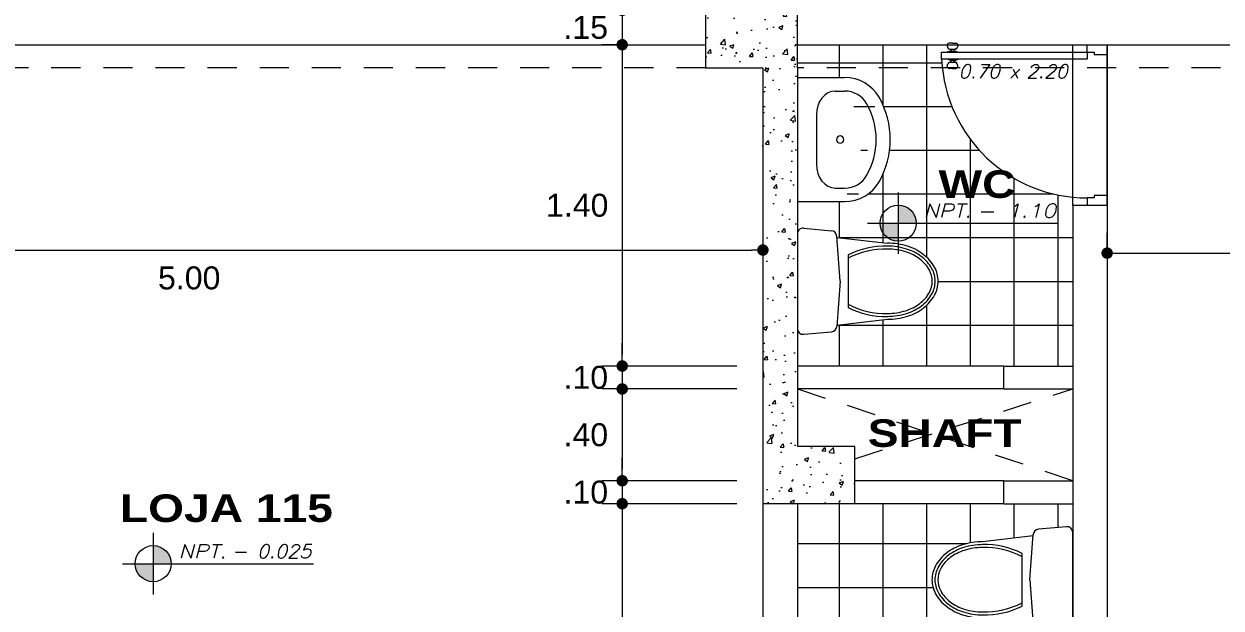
# Model space of a CAD drawing. Header units: millimetres. Extents: x 2178 to 2304, y 1220 to 1359.
# Drawn here: x 2195.31 to 2200.52, y 1341.37 to 1343.91 of the extents above; entities that cross this region are included whole.
import ezdxf
from ezdxf.enums import TextEntityAlignment as Align

# ---------------------------------------------------------------- set-up
doc = ezdxf.new("R2010")
doc.units = ezdxf.units.MM
doc.linetypes.add('HIDDEN', pattern=[9.524999999999999, 6.35, -3.175])
doc.layers.get('0').update_dxf_attribs({"lineweight": 0})
for name, color, linetype, lineweight in [('carpinteria', 12, 'Continuous', 5), ('COTAS', 40, 'Continuous', 20), ('Mobiliario', 52, 'Continuous', 5), ('PLUMA 1', 46, 'Continuous', 13), ('PLUMA 7', 10, 'Continuous', 0), ('PLUMA4', 160, 'Continuous', 40), ('PROY', 13, 'HIDDEN', 13), ('TEXTO', 5, 'Continuous', 18), ('TEXTOS', 42, 'Continuous', 13)]:
    doc.layers.add(name, color=color, linetype=linetype, lineweight=lineweight)
doc.layers.add('pisos....', color=7, linetype='Continuous', lineweight=5, true_color=0x7c7f7e)
doc.styles.add('ARIAL', font='arial.ttf')
doc.styles.add('ARIAL-N', font='arialbd.ttf')
doc.styles.add('SIMPLEX', font='simplex.shx', dxfattribs={"width": 1.2, "oblique": 15})
doc.dimstyles.new('RPM 50', dxfattribs={"dimtxt": 0.1, "dimasz": 0.05, "dimexe": 0.08849999999999973, "dimexo": 0.1535, "dimgap": 0.07099999999999997, "dimtad": 2, "dimtih": 1, "dimtoh": 1, "dimzin": 4, "dimdsep": 46, "dimtxsty": 'ARIAL', "dimblk": 'DOT', "dimcen": 0.4, "dimdle": 0.25, "dimclrd": 8, "dimclre": 8, "dimclrt": 9, "dimadec": 0, "dimazin": 0, "dimtfac": 1, "dimtix": 1, "dimtmove": 0, "dimatfit": 3, "dimldrblk": 'DOT', "dimfxl": 0.5, "dimfxlon": 1, "dimlwd": 0, "dimlwe": 0, "dimarcsym": 0})
pattern_1 = [(0, (1019.093095671087, -426.9564722311436), (0, 0.1905), []), (90, (1019.093095671087, -426.9564722311436), (-0.1905, 1.166437552015814e-17), [])]

# ---------------------------------------------------------------- blocks, each defined once
blk = doc.blocks.new('puerta de 0.80')
for p, q in [((0, 0.7578726278069325), (0, 0.8078726278070008)), ((0, 0.05787262780700075), (0, 0.8078726278070008)), ((0.1000000000000227, 0.770372627806978), (0.1000000000000227, 0.8078726278070008)), ((0, 0.7578726278069325), (0.06500000000005457, 0.7578726278069325)), ((0.06500000000005457, 0.7578726278069325), (0.06500000000005457, 0.770372627806978)), ((0.06500000000005457, 0.770372627806978), (0.1000000000000227, 0.770372627806978)), ((0.7699992280930701, 0.1257452267906274), (0.753031481821381, 0.1257452267906274)), ((0.7699992280930701, 0.1257452267906274), (0.7869669743646455, 0.1257452267906274)), ((0.1000000000000227, 0.08037262780703713), (0.8250000000000455, 0.08037262780703713)), ((0.1000000000000227, 0.04537262780695528), (0.1000000000000227, 0.08037262780703713)), ((0.743372223558481, 0.1131570363396577), (0.7462233707656196, 0.1025164101029077)), ((0.7820575276252839, 0.09510460055400927), (0.7558826290285197, 0.09510460055400927)), ((0.7558826290285197, 0.09510460055400927), (0.7579409285608563, 0.09510460055400927)), ((0.7820575276252839, 0.08545825626470105), (0.7558826290285197, 0.08545825626470105)), ((0.762940928560738, 0.09010460055401381), (0.762940928560738, 0.08545825626470105)), ((0.7770575276252885, 0.09010460055401381), (0.7770575276252885, 0.08545825626470105)), ((0.7841158271576205, 0.09510460055400927), (0.7820575276252839, 0.09510460055400927)), ((0.7966262326275455, 0.1131570363396577), (0.7937750854204069, 0.1025164101029077)), ((0.8250000000000455, 0.08037262780703713), (0.8250000000000455, 0.04537262780695528)), ((0, 0.007872627806932542), (0, 0.05787262780700075)), ((0, 0.05787262780700075), (0.06500000000005457, 0.05787262780700075)), ((0.06500000000005457, 0.04537262780695528), (0.06500000000005457, 0.05787262780700075)), ((0.1000000000000227, 0.04537262780695528), (0.06500000000005457, 0.04537262780695528)), ((0.8250000000000455, 0.04537262780695528), (0.1000000000000227, 0.04537262780695528)), ((0.1000000000000227, 0.04537262780695528), (0.1000000000000227, 0.007872627806932542)), ((0.743372223558481, 0.01258821927433473), (0.7462233707656196, 0.02322884551108473)), ((0.7699992280930701, 2.882325134123676e-08), (0.753031481821381, 2.882325134123676e-08)), ((0.7820575276252839, 0.04028699934929136), (0.7558826290285197, 0.04028699934929136)), ((0.7820575276252839, 0.03064065505998315), (0.7558826290285197, 0.03064065505998315)), ((0.7558826290285197, 0.03064065505998315), (0.7579409285608563, 0.03064065505998315)), ((0.762940928560738, 0.0356406550599786), (0.762940928560738, 0.04028699934929136)), ((0.7699992280930701, 2.882325134123676e-08), (0.7869669743646455, 2.882325134123676e-08)), ((0.8250000000000455, 0.04537262780695528), (0.7720000000000482, 0.04537262780695528)), ((0.7770575276252885, 0.0356406550599786), (0.7770575276252885, 0.04028699934929136)), ((0.7841158271576205, 0.03064065505998315), (0.7820575276252839, 0.03064065505998315)), ((0.7966262326275455, 0.01258821927433473), (0.7937750854204069, 0.02322884551108473))]:
    blk.add_line(p, q)
at = {"linetype": 'Continuous', "lineweight": 0}
for p, q in [((0.7558826290285197, 0.08545825626470105), (0.7419099796773025, 0.08037262780692345)), ((0.7820575276252839, 0.08545825626470105), (0.796030176976501, 0.08037262780692345)), ((0.7558826290285197, 0.04028699934929136), (0.7419099796773025, 0.04537262780695528)), ((0.7820575276252839, 0.04028699934929136), (0.796030176976501, 0.04537262780695528))]:
    blk.add_line(p, q, dxfattribs=at)
for centre, radius, start, end in [((0.1000000000000227, 0.04537262780695528), 0.725, 2.767078666097358, 90), ((0.753031481821381, 0.1157452267906365), 0.01, 90, 195.0000000000087), ((0.7869669743646455, 0.1157452267906365), 0.01, 344.9999999999912, 90), ((0.7558826290285197, 0.1051046005540002), 0.01, 195.0000000001698, 270), ((0.7579409285607426, 0.09010460055401381), 0.005, 0, 90), ((0.7820575276252839, 0.09010460055401381), 0.005, 90, 180), ((0.7841158271575068, 0.1051046005540002), 0.01, 270, 344.9999999998302), ((0.753031481821381, 0.01000002882324225), 0.01, 164.9999999999913, 270), ((0.7558826290285197, 0.02064065505999224), 0.01, 90, 164.9999999998302), ((0.7579409285607426, 0.0356406550599786), 0.005, 270, 0), ((0.7820575276252839, 0.0356406550599786), 0.005, 180, 270), ((0.7841158271575068, 0.02064065505999224), 0.01, 15.00000000016984, 90), ((0.7869669743646455, 0.01000002882324225), 0.01, 270, 15.00000000000872)]:
    blk.add_arc(centre, radius, start, end)
blk = doc.blocks.new('P')
at = {"style": 'SIMPLEX', "oblique": 15}
blk.add_text('x', height=0.06, dxfattribs=at).set_placement((-0.01697368369676155, 0.0255492955629677))
blk.add_attdef('L', text='', height=0.06, dxfattribs=at).set_placement((-0.057659880294743, 0.02554929556297481), align=Align.RIGHT)
blk.add_attdef('H', (0.05806964743619147, 0.02554929556297481), '', height=0.06, dxfattribs=at)
blk = doc.blocks.new('A$C17BD6781')
at = {"layer": 'Mobiliario', "linetype": 'Continuous'}
for p, q in [((0.0470258381902795, 0.2024778968581415), (0.07702583819028064, 0.4624778968581325)), ((0.4970258381902681, 0.2024778968581415), (0.467025838190267, 0.4624778968581325)), ((0.1371245447934086, 0.2600000207519599), (0.406927131587139, 0.2600000207519599)), ((0.2720258381902738, 0.2200000207519395), (0.04046188830088226, 0.2019667219995256)), ((0.2720258381902738, 0.2200000207519395), (0.5035897880796654, 0.2019667219995256)), ((2.658856601556181e-08, 0.03271609313324575), (0.01291432294007677, 0.1747733529997788)), ((0.5440516497919816, 0.03271609313324575), (0.5311373534404709, 0.1747733529997788)), ((0.0298768227825974, 2.075196903206233e-08), (0.5141748535979502, 2.075196903206233e-08))]:
    blk.add_line(p, q, dxfattribs=at)
for points in [[(0.467025838190267, 0.4624778968581325, 0.07568148098942781), (0.4514763274974598, 0.564619449634364, 0.08594715031423093), (0.409911660521658, 0.6457161817953931, 0.1060218382171382), (0.3436150782673906, 0.7032144903049868, 0.1264657149685374), (0.2720258381902738, 0.7216159645624032, 0.1264657149685252), (0.2004365981131571, 0.7032144903049868, 0.1060218382171112), (0.1341400158588897, 0.6457161817953931, 0.08594715031425326), (0.09257534888308783, 0.564619449634364, 0.07568148098944026), (0.07702583819028064, 0.4624778968581325, 0.07568148098943636)], [(0.4520258381902806, 0.4624778968581325, 0.0756814809893859), (0.4371558434836231, 0.5601558482174767, 0.08594715031428633), (0.3979260275471859, 0.6366970575473658, 0.1060218382171535), (0.3363817185640983, 0.6900737708649274, 0.1264657149685132), (0.2720258381902738, 0.7066159645624168, 0.1264657149686313), (0.2076699578163925, 0.6900737708648705, 0.1060218382170392), (0.1461256488333618, 0.6366970575473658, 0.08594715031415015), (0.1068958328969813, 0.5601558482175903, 0.07568148098951734), (0.092025838190267, 0.4624778968581325, 0.07568148098951734)], [(0.4370258381902659, 0.4624778968581325, 0.07568148098938046), (0.422835359469758, 0.5556922468005894, 0.08594715031429338), (0.3859403945727138, 0.6276779332993385, 0.1060218382171472), (0.3291483588608344, 0.6769330514248111, 0.1264657149685263), (0.2720258381902738, 0.6916159645624305, 0.1264657149686292), (0.2149033175196564, 0.6769330514248111, 0.1060218382170225), (0.1581112818078338, 0.6276779332993385, 0.08594715031417827), (0.1212163169108464, 0.5556922468007031, 0.07568148098950629), (0.1070258381902818, 0.4624778968581325, 0.07568148098950629)]]:
    blk.add_lwpolyline(points, format="xyb", dxfattribs=at)
for centre, radius, start, end in [((0.5137349313203856, 0.4501454030077241), 0.4218893808016409, 178.3249151335759, 206.7885795011672), ((0.5137349313203856, 0.4501454030077241), 0.4068893808016409, 178.3249151335759, 207.8601275501853), ((0.03031674506016202, 0.4501454030077241), 0.4068893808016409, 332.1398724498131, 1.675084866424104), ((0.03031674506016202, 0.4501454030077241), 0.4218893808016409, 333.2114204988328, 1.675084866424104), ((0.04279111913410816, 0.1720572806184748), 0.03, 94.45298473469602, 174.8055710922652), ((0.5012605572464395, 0.1720572806184748), 0.03, 5.194428907734862, 85.54701526530398), ((0.0298768227825974, 0.03000002075194175), 0.03, 174.8055710922652, 270), ((0.5141748535979502, 0.03000002075194175), 0.03, 270, 5.194428907734862)]:
    blk.add_arc(centre, radius, start, end, dxfattribs=at)
blk = doc.blocks.new('LAVATORIO')
at = {"layer": 'PLUMA 1', "linetype": 'Continuous', "lineweight": 20}
for p, q in [((-0.2999934783219942, 0.2071363636785648), (-0.2999934783219942, -0.02195454545901754)), ((-0.2999934783219942, 0.2071363636785648), (0.2999934783219942, 0.2071363636785648)), ((0.2999934783219942, 0.2071363636785648), (0.2999934783219942, -0.02195454545901754)), ((-0.1188260869807323, 0.1148181818415779), (0.1188260869807323, 0.1148181818415779)), ((-0.234782608743501, 0.02386363636850319), (-0.234782608743501, -0.02195454545901754)), ((0.234782608743501, 0.02386363636850319), (0.234782608743501, -0.02195454545901754))]:
    blk.add_line(p, q, dxfattribs=at)
blk.add_circle((0, 0), 0.01750000000356522, dxfattribs=at)
at = {"layer": 'PLUMA 1', "linetype": 'Continuous', "lineweight": 20, "extrusion": (0, 0, -1)}
for centre, major_axis, ratio, start_param, end_param in [((-0.1188260869807323, 0.02386363636850319), (0.1159565217627687, 2.11200665065676e-14), 0.7846746081733931, 3.141592653590338, 4.712388980384833), ((0.1188260869807323, 0.02386363636850319), (-0.1159565217627687, 9.952126509930016e-14), 0.7846746081733929, 1.570796326794223, 3.1415926535887), ((-0.1188521754517069, -0.02195454545901754), (2.795176774598603e-13, 0.1893818215381344), 0.9565217391304283, 3.638567482427635, 4.712388980383277), ((-0.1188521754517069, -0.02195454545901754), (-1.25662522260505e-12, 0.1212000033427651), 0.9565217391302343, 3.638567482442401, 4.712388980394607), ((0.1188521754517069, -0.02195454545901754), (1.256475748923904e-12, 0.1212000033427651), 0.9565217391302343, 1.57079632678498, 2.644617824737187), ((0.1188521754517069, -0.02195454545901754), (-2.791350386132135e-13, 0.1893818215381344), 0.9565217391304283, 1.570796326796306, 2.64461782475195), ((0, 0.2071363636785648), (-2.207522384136759e-16, 0.3818181859691521), 0.9565217391303741, 2.64461781258921, 3.638567494590378), ((0, 0.2071363636785648), (1.873049312265182e-16, 0.4500000041648561), 0.9565217391303545, 2.644617814432515, 3.638567492747071)]:
    blk.add_ellipse(centre, major_axis=major_axis, ratio=ratio, start_param=start_param, end_param=end_param, dxfattribs=at)
blk = doc.blocks.new('N')
at = {"linetype": 'Continuous'}
h = blk.add_hatch(color=256, dxfattribs=at)
h.paths.add_polyline_path([(0, 0.1000000000000085), (0, 0), (0.1000000000000014, 0, 0.4142135623730981)])
h.paths.add_polyline_path([(-0.1000000000000014, 0, 0.4142135623730981), (0, -0.1000000000000085), (0, 0)])
for points in [[(0, 0.1700000000000017), (0, -0.1700000000000017)], [(-0.1700000000000017, 0), (0.8870854846603891, 0)]]:
    blk.add_lwpolyline(points)
blk.add_circle((0, 0), 0.1)
at = {"color": 64, "style": 'SIMPLEX', "oblique": 15, "width": 1.2}
blk.add_text('NPT.', height=0.075, dxfattribs=at).set_placement((0.1397908554024241, 0.03140925992012455))
at = {"color": 64, "style": 'SIMPLEX', "oblique": 15, "width": 1.062312430358449}
blk.add_attdef('NIV', text='', height=0.075, dxfattribs=at).set_placement((0.434891932751043, 0.03140925992012455), (0.8749927967566862, 0.03140925992012455), align=Align.FIT)
blk = doc.blocks.new('_DOT')
at = {"color": 0, "linetype": 'ByBlock'}
blk.add_line((-0.5, 0), (-1, 0), dxfattribs=at)
at = {"color": 0, "linetype": 'ByBlock', "const_width": 0.5}
blk.add_lwpolyline([(-0.25, 0, 1), (0.25, 0, 1)], format="xyb", close=True, dxfattribs=at)
blk = doc.blocks.new('*D1060')
at = {"color": 8, "lineweight": 0, "transparency": 16777216}
for p, q in [((2198.67631320559, 1344.919712895096), (2198.67631320559, 1345.508212895096)), ((2199.87631320559, 1344.919712895096), (2199.87631320559, 1345.508212895096)), ((2198.72631320559, 1345.419712895096), (2199.82631320559, 1345.419712895096))]:
    blk.add_line(p, q, dxfattribs=at)
at = {"layer": 'Defpoints', "color": 0, "transparency": 16777216}
for p in [(2199.87631320559, 1345.419712895096), (2198.67631320559, 1343.969712895096), (2199.87631320559, 1343.819712895096)]:
    blk.add_point(p, dxfattribs=at)
at = {"color": 8, "lineweight": 0, "transparency": 16777216, "xscale": 0.05, "yscale": 0.05, "zscale": 0.05, "rotation": 180}
blk.add_blockref('_DOT', (2198.67631320559, 1345.419712895096), dxfattribs=at)
at = {"color": 8, "lineweight": 0, "transparency": 16777216, "xscale": 0.05, "yscale": 0.05, "zscale": 0.05}
blk.add_blockref('_DOT', (2199.87631320559, 1345.419712895096), dxfattribs=at)
at = {"color": 9, "transparency": 16777216, "insert": (2199.27631320559, 1345.541770193869), "char_height": 0.1, "attachment_point": 5, "style": 'ARIAL'}
blk.add_mtext('1.20', dxfattribs=at)
blk = doc.blocks.new('*D1061')
at = {"color": 8, "lineweight": 0, "transparency": 16777216}
for p, q in [((2199.87631320559, 1344.919712895096), (2199.87631320559, 1345.508212895096)), ((2200.026313205591, 1344.919712895096), (2200.026313205591, 1345.508212895096)), ((2199.82631320559, 1345.419712895096), (2199.77631320559, 1345.419712895096)), ((2199.87631320559, 1345.419712895096), (2200.026313205591, 1345.419712895096)), ((2200.076313205591, 1345.419712895096), (2200.126313205591, 1345.419712895096))]:
    blk.add_line(p, q, dxfattribs=at)
at = {"layer": 'Defpoints', "color": 0, "transparency": 16777216}
for p in [(2200.026313205591, 1345.419712895096), (2199.87631320559, 1343.819712895096), (2200.026313205591, 1343.826601444427)]:
    blk.add_point(p, dxfattribs=at)
at = {"color": 8, "lineweight": 0, "transparency": 16777216, "xscale": 0.05, "yscale": 0.05, "zscale": 0.05}
blk.add_blockref('_DOT', (2199.87631320559, 1345.419712895096), dxfattribs=at)
at = {"color": 8, "lineweight": 0, "transparency": 16777216, "xscale": 0.05, "yscale": 0.05, "zscale": 0.05, "rotation": 180}
blk.add_blockref('_DOT', (2200.026313205591, 1345.419712895096), dxfattribs=at)
at = {"color": 9, "transparency": 16777216, "insert": (2199.95131320559, 1345.541770193869), "char_height": 0.1, "attachment_point": 5, "style": 'ARIAL'}
blk.add_mtext('.15', dxfattribs=at)
blk = doc.blocks.new('*D1062')
at = {"color": 8, "lineweight": 0, "transparency": 16777216}
for p, q in [((2200.026313205591, 1344.919712895096), (2200.026313205591, 1345.508212895096)), ((2203.12631320559, 1344.919712895096), (2203.12631320559, 1345.508212895096)), ((2200.076313205591, 1345.419712895096), (2203.07631320559, 1345.419712895096))]:
    blk.add_line(p, q, dxfattribs=at)
at = {"layer": 'Defpoints', "color": 0, "transparency": 16777216}
for p in [(2203.12631320559, 1345.419712895096), (2203.12631320559, 1343.969712895096), (2200.026313205591, 1343.826601444427)]:
    blk.add_point(p, dxfattribs=at)
at = {"color": 8, "lineweight": 0, "transparency": 16777216, "xscale": 0.05, "yscale": 0.05, "zscale": 0.05, "rotation": 180}
blk.add_blockref('_DOT', (2200.026313205591, 1345.419712895096), dxfattribs=at)
at = {"color": 8, "lineweight": 0, "transparency": 16777216, "xscale": 0.05, "yscale": 0.05, "zscale": 0.05}
blk.add_blockref('_DOT', (2203.12631320559, 1345.419712895096), dxfattribs=at)
at = {"color": 9, "transparency": 16777216, "insert": (2201.57631320559, 1345.541804300281), "char_height": 0.1, "attachment_point": 5, "style": 'ARIAL'}
blk.add_mtext('3.10', dxfattribs=at)
blk = doc.blocks.new('*D1013')
at = {"color": 8, "lineweight": 0, "transparency": 16777216}
for p, q in [((2193.526313205591, 1342.925183866324), (2193.526313205591, 1342.836683866323)), ((2193.576313205591, 1342.925183866324), (2198.47631320559, 1342.925183866324)), ((2198.52631320559, 1342.925183866324), (2198.52631320559, 1342.836683866323))]:
    blk.add_line(p, q, dxfattribs=at)
at = {"layer": 'Defpoints', "color": 0, "transparency": 16777216}
for p in [(2193.526313205591, 1342.992623935612), (2198.52631320559, 1342.992623935612), (2198.52631320559, 1342.925183866324)]:
    blk.add_point(p, dxfattribs=at)
at = {"color": 8, "lineweight": 0, "transparency": 16777216, "xscale": 0.05, "yscale": 0.05, "zscale": 0.05, "rotation": 180}
blk.add_blockref('_DOT', (2193.526313205591, 1342.925183866324), dxfattribs=at)
at = {"color": 8, "lineweight": 0, "transparency": 16777216, "xscale": 0.05, "yscale": 0.05, "zscale": 0.05}
blk.add_blockref('_DOT', (2198.52631320559, 1342.925183866324), dxfattribs=at)
at = {"color": 9, "transparency": 16777216, "insert": (2196.026313205591, 1342.803126567551), "char_height": 0.1, "attachment_point": 5, "style": 'ARIAL'}
blk.add_mtext('5.00', dxfattribs=at)
blk = doc.blocks.new('*D1014')
at = {"color": 8, "lineweight": 0, "transparency": 16777216}
for p, q in [((2197.913116901436, 1344.019712895097), (2197.913116901436, 1344.069712895097)), ((2197.913116901436, 1343.969712895097), (2197.824616901436, 1343.969712895097)), ((2197.913116901436, 1343.969712895097), (2197.913116901436, 1343.819712895097)), ((2197.913116901436, 1343.819712895097), (2197.824616901436, 1343.819712895097)), ((2197.913116901436, 1343.769712895097), (2197.913116901436, 1343.719712895097))]:
    blk.add_line(p, q, dxfattribs=at)
at = {"layer": 'Defpoints', "color": 0, "transparency": 16777216}
for p in [(2198.012114434737, 1343.969712895097), (2197.913116901436, 1343.819712895097), (2198.012114434737, 1343.819712895097)]:
    blk.add_point(p, dxfattribs=at)
at = {"color": 8, "lineweight": 0, "transparency": 16777216, "xscale": 0.05, "yscale": 0.05, "zscale": 0.05}
for p, rotation in [((2197.913116901436, 1343.969712895097), 270), ((2197.913116901436, 1343.819712895097), 90)]:
    blk.add_blockref('_DOT', p, dxfattribs=dict(at, rotation=rotation))
at = {"color": 9, "transparency": 16777216, "insert": (2197.754156464874, 1343.894712895096), "char_height": 0.1, "attachment_point": 5, "style": 'ARIAL'}
blk.add_mtext('.15', dxfattribs=at)
blk = doc.blocks.new('*D1015')
at = {"color": 8, "lineweight": 0, "transparency": 16777216}
for p, q in [((2197.913116901436, 1343.819712895097), (2197.824616901436, 1343.819712895097)), ((2197.913116901436, 1343.769712895097), (2197.913116901436, 1342.469712895097)), ((2198.413116901436, 1342.419712895097), (2197.824616901436, 1342.419712895097))]:
    blk.add_line(p, q, dxfattribs=at)
at = {"layer": 'Defpoints', "color": 0, "transparency": 16777216}
for p in [(2198.012114434737, 1343.819712895097), (2197.913116901436, 1342.419712895097), (2198.676313205591, 1342.419712895097)]:
    blk.add_point(p, dxfattribs=at)
at = {"color": 8, "lineweight": 0, "transparency": 16777216, "xscale": 0.05, "yscale": 0.05, "zscale": 0.05}
for p, rotation in [((2197.913116901436, 1343.819712895097), 90), ((2197.913116901436, 1342.419712895097), 270)]:
    blk.add_blockref('_DOT', p, dxfattribs=dict(at, rotation=rotation))
at = {"color": 9, "transparency": 16777216, "insert": (2197.717116901436, 1343.119712895096), "char_height": 0.1, "attachment_point": 5, "style": 'ARIAL'}
blk.add_mtext('1.40', dxfattribs=at)
blk = doc.blocks.new('*D905')
at = {"color": 8, "lineweight": 0, "transparency": 16777216}
for p, q in [((2197.913116901436, 1342.469712895097), (2197.913116901436, 1342.519712895097)), ((2198.413116901436, 1342.419712895097), (2197.824616901436, 1342.419712895097)), ((2197.913116901436, 1342.419712895097), (2197.913116901436, 1342.319712895097)), ((2198.413116901436, 1342.319712895097), (2197.824616901436, 1342.319712895097)), ((2197.913116901436, 1342.269712895097), (2197.913116901436, 1342.219712895097))]:
    blk.add_line(p, q, dxfattribs=at)
at = {"layer": 'Defpoints', "color": 0, "transparency": 16777216}
for p in [(2198.676313205591, 1342.419712895097), (2197.913116901436, 1342.319712895097), (2198.676313205591, 1342.319712895097)]:
    blk.add_point(p, dxfattribs=at)
at = {"color": 8, "lineweight": 0, "transparency": 16777216, "xscale": 0.05, "yscale": 0.05, "zscale": 0.05}
for p, rotation in [((2197.913116901436, 1342.419712895097), 270), ((2197.913116901436, 1342.319712895097), 90)]:
    blk.add_blockref('_DOT', p, dxfattribs=dict(at, rotation=rotation))
at = {"color": 9, "transparency": 16777216, "insert": (2197.754702167466, 1342.369712895096), "char_height": 0.1, "attachment_point": 5, "style": 'ARIAL'}
blk.add_mtext('.10', dxfattribs=at)
blk = doc.blocks.new('*D906')
at = {"color": 8, "lineweight": 0, "transparency": 16777216}
for p, q in [((2198.413116901436, 1342.319712895097), (2197.824616901436, 1342.319712895097)), ((2197.913116901436, 1342.269712895097), (2197.913116901436, 1341.969712895097)), ((2198.413116901436, 1341.919712895097), (2197.824616901436, 1341.919712895097))]:
    blk.add_line(p, q, dxfattribs=at)
at = {"layer": 'Defpoints', "color": 0, "transparency": 16777216}
for p in [(2198.676313205591, 1342.319712895097), (2197.913116901436, 1341.919712895097), (2198.926313205591, 1341.919712895097)]:
    blk.add_point(p, dxfattribs=at)
at = {"color": 8, "lineweight": 0, "transparency": 16777216, "xscale": 0.05, "yscale": 0.05, "zscale": 0.05}
for p, rotation in [((2197.913116901436, 1342.319712895097), 90), ((2197.913116901436, 1341.919712895097), 270)]:
    blk.add_blockref('_DOT', p, dxfattribs=dict(at, rotation=rotation))
at = {"color": 9, "transparency": 16777216, "insert": (2197.754702167466, 1342.119712895096), "char_height": 0.1, "attachment_point": 5, "style": 'ARIAL'}
blk.add_mtext('.40', dxfattribs=at)
blk = doc.blocks.new('*D907')
at = {"color": 8, "lineweight": 0, "transparency": 16777216}
for p, q in [((2197.913116901436, 1341.969712895097), (2197.913116901436, 1342.019712895097)), ((2198.413116901436, 1341.919712895097), (2197.824616901436, 1341.919712895097)), ((2197.913116901436, 1341.919712895097), (2197.913116901436, 1341.819712895097)), ((2198.413116901436, 1341.819712895097), (2197.824616901436, 1341.819712895097)), ((2197.913116901436, 1341.769712895097), (2197.913116901436, 1341.719712895097))]:
    blk.add_line(p, q, dxfattribs=at)
at = {"layer": 'Defpoints', "color": 0, "transparency": 16777216}
for p in [(2198.926313205591, 1341.919712895097), (2197.913116901436, 1341.819712895097), (2198.926313205591, 1341.819712895097)]:
    blk.add_point(p, dxfattribs=at)
at = {"color": 8, "lineweight": 0, "transparency": 16777216, "xscale": 0.05, "yscale": 0.05, "zscale": 0.05}
for p, rotation in [((2197.913116901436, 1341.919712895097), 270), ((2197.913116901436, 1341.819712895097), 90)]:
    blk.add_blockref('_DOT', p, dxfattribs=dict(at, rotation=rotation))
at = {"color": 9, "transparency": 16777216, "insert": (2197.754702167466, 1341.869712895096), "char_height": 0.1, "attachment_point": 5, "style": 'ARIAL'}
blk.add_mtext('.10', dxfattribs=at)
blk = doc.blocks.new('*D908')
at = {"color": 8, "lineweight": 0, "transparency": 16777216}
for p, q in [((2198.413116901436, 1341.819712895097), (2197.824616901436, 1341.819712895097)), ((2197.913116901436, 1341.769712895097), (2197.913116901436, 1340.569712895097)), ((2198.122813205591, 1340.519712895097), (2197.824616901436, 1340.519712895097))]:
    blk.add_line(p, q, dxfattribs=at)
at = {"layer": 'Defpoints', "color": 0, "transparency": 16777216}
for p in [(2198.926313205591, 1341.819712895097), (2197.913116901436, 1340.519712895097), (2198.276313205591, 1340.519712895097)]:
    blk.add_point(p, dxfattribs=at)
at = {"color": 8, "lineweight": 0, "transparency": 16777216, "xscale": 0.05, "yscale": 0.05, "zscale": 0.05}
for p, rotation in [((2197.913116901436, 1341.819712895097), 90), ((2197.913116901436, 1340.519712895097), 270)]:
    blk.add_blockref('_DOT', p, dxfattribs=dict(at, rotation=rotation))
at = {"color": 9, "transparency": 16777216, "insert": (2197.717116901436, 1341.169712895096), "char_height": 0.1, "attachment_point": 5, "style": 'ARIAL'}
blk.add_mtext('1.30', dxfattribs=at)
blk = doc.blocks.new('*D909')
at = {"color": 8, "lineweight": 0, "transparency": 16777216}
for p, q in [((2200.026313205591, 1342.911729890079), (2200.026313205591, 1343.000229890079)), ((2203.37631320559, 1342.911729890079), (2203.37631320559, 1343.000229890079)), ((2200.076313205591, 1342.911729890079), (2203.32631320559, 1342.911729890079))]:
    blk.add_line(p, q, dxfattribs=at)
at = {"layer": 'Defpoints', "color": 0, "transparency": 16777216}
for p in [(2200.026313205591, 1342.911729890079), (2203.37631320559, 1342.911729890079), (2203.37631320559, 1342.911729890079)]:
    blk.add_point(p, dxfattribs=at)
at = {"color": 8, "lineweight": 0, "transparency": 16777216, "xscale": 0.05, "yscale": 0.05, "zscale": 0.05, "rotation": 180}
blk.add_blockref('_DOT', (2200.026313205591, 1342.911729890079), dxfattribs=at)
at = {"color": 8, "lineweight": 0, "transparency": 16777216, "xscale": 0.05, "yscale": 0.05, "zscale": 0.05}
blk.add_blockref('_DOT', (2203.37631320559, 1342.911729890079), dxfattribs=at)
at = {"color": 9, "transparency": 16777216, "insert": (2201.70131320559, 1342.789638484895), "char_height": 0.1, "attachment_point": 5, "style": 'ARIAL'}
blk.add_mtext('3.35', dxfattribs=at)

msp = doc.modelspace()

# ---------------------------------------------------------------- hatches: boundary and pattern name
h = msp.add_hatch()
h.set_pattern_fill('AR-B816', color=256)
h.set_pattern_definition([(0, (0, 0), (0, 203.2), []), (90, (0, 0), (-203.2, 203.2), [203.2, -203.2])])
h.paths.add_polyline_path([(2235.820127780556, 1354.823986271195), (2181.776313205592, 1354.82398627122), (2181.77631320559, 1348.969712895096), (2181.77631320559, 1344.148598333296, -0.648231519510081), (2182.176313205589, 1343.969712895096), (2184.77631320559, 1343.969712895096), (2184.77631320559, 1348.969712895096), (2184.77631320559, 1351.823986271249), (2232.176313205591, 1351.823986271249), (2235.820127780552, 1351.823986271246)])
h.paths.add_polyline_path([(2184.688438035058, 1345.437813850076), (2184.932639945017, 1345.437813850076), (2184.932639945017, 1345.643884791413), (2184.688438035058, 1345.643884791413)], flags=24)
h.paths.add_polyline_path([(2181.724983055522, 1343.789712895096), (2182.147643355658, 1343.789712895096), (2182.147643355658, 1344.149712895096), (2181.724983055522, 1344.149712895096)], flags=9)
h = msp.add_hatch()
h.set_pattern_fill('AR-CONC', color=256, scale=0.001)
h.set_pattern_definition([(49.99999999999999, (1019.093095671087, -426.9564722311436), (0.182184668996004, -0.01593908553890309), [0.01905, -0.20955]), (355, (1019.093095671087, -426.9564722311436), (-0.03524342142496934, 0.1910568452390352), [0.01524, -0.16764058417]), (100.4514447, (1019.108277678087, -426.9578004846437), (0.1469412470903533, 0.1751177519121951), [0.01619000879999999, -0.1780902445999999]), (46.18420000000001, (1019.093095671087, -426.9056722311436), (0.2710790408921299, -0.04204232793272715), [0.028575, -0.314325]), (96.63555760999992, (1019.115685571087, -426.9091757311437), (0.237404134051503, 0.2474261245977215), [0.02428502314, -0.26713560816]), (351.1841511700001, (1019.093095671087, -426.9056722311436), (0.237404134064977, 0.2474261245855326), [0.02285996707, -0.25145973192]), (21, (1019.118495671087, -426.9183722311436), (0.1516143912691325, -0.1022651981870876), [0.01905, -0.20955]), (326.0000000000001, (1019.118495671087, -426.9183722311436), (0.06180202834764707, 0.1841879661223193), [0.01524, -0.16764]), (71.45144499999999, (1019.131130203687, -426.9268943310435), (0.2134164192787162, 0.08192276888590524), [0.0161900088, -0.1780899376]), (37.50000000000001, (1019.093095671087, -426.9564722311436), (0.003088603250591816, 0.0845550388731531), [0, -0.165608, 0, -0.17018, 0, -0.168275]), (7.499999999999999, (1019.093095671087, -426.9564722311436), (0.06681966251030574, 0.1001805748181195), [0, -0.09702799999999999, 0, -0.161798, 0, -0.06413500000000001]), (327.5, (1019.036453671087, -426.9564722311436), (0.1355905951668714, -0.005728743992673458), [0, -0.0635, 0, -0.19812, 0, -0.26289]), (317.5, (1019.011053671087, -426.9564722311436), (0.148129181386018, 0.02542649103333302), [0, -0.08255, 0, -0.131572, 0, -0.18669])])
h.paths.add_polyline_path([(2198.67631320559, 1342.069712895096), (2198.67631320559, 1342.419712895096), (2198.67631320559, 1343.719712895096), (2198.67631320559, 1343.969712895096), (2198.27631320559, 1343.969712895096), (2198.27631320559, 1343.719712895096), (2198.52631320559, 1343.719712895096), (2198.52631320559, 1341.819712895096), (2198.92631320559, 1341.819712895096), (2198.92631320559, 1342.069712895096)])
at = {"layer": 'pisos....'}
h = msp.add_hatch(dxfattribs=at)
h.set_pattern_fill('NET', color=256, scale=0.06)
h.set_pattern_definition(pattern_1)
edge = h.paths.add_edge_path()
edge.add_ellipse((2198.67631320559, 1343.406378574123), major_axis=(-0.4050000037482276, 4.744386080289655e-16), ratio=0.9565217391312869, start_angle=151.5254391921269, end_angle=208.4745608078732, ccw=False)
edge.add_ellipse((2198.882495023814, 1343.299411616217), major_axis=(-0.170443639384357, 2.499081723458499e-13), ratio=0.956521739130593, start_angle=90.00000000008032, end_angle=151.5254397833824, ccw=False)
edge.add_line((2198.882666509071, 1343.136384443633), (2198.67631320559, 1343.136384443633))
edge.add_line((2198.67631320559, 1343.136384443633), (2198.67631320559, 1342.994943066027))
edge.add_arc((2198.70181320559, 1342.994943066027), 0.02549999999999673, 84.80557109245018, 180, ccw=False)
edge.add_line((2198.704121867114, 1343.020338342792), (2198.824870538001, 1343.009361190893))
edge.add_arc((2198.822561876477, 1342.983965914128), 0.0255000000000944, 4.452984734869972, 84.80557109245018, ccw=False)
edge.add_line((2198.847984901651, 1342.985945760336), (2198.84841940028, 1342.98036640293))
edge.add_line((2198.84841940028, 1342.98036640293), (2199.06941940028, 1342.95486640293))
edge.add_arc((2199.069419400281, 1342.663105406311), 0.2917609966196871, 72.68808428414792, 90, ccw=False)
edge.add_arc((2199.088698413315, 1342.724957881964), 0.2269735820387949, 53.03873612141558, 72.6880842841864, ccw=False)
edge.add_arc((2199.118223853282, 1342.764194627919), 0.177868858861434, 28.83075468146899, 53.038736121360614, ccw=False)
edge.add_arc((2199.163498810814, 1342.78911640293), 0.1261879470156083, 1.0328449207008816e-10, 28.830754681451992, ccw=False)
edge.add_arc((2199.163498810814, 1342.789116402931), 0.1261879470160389, 331.1692453179555, 359.9999999998968, ccw=False)
edge.add_arc((2199.118223853282, 1342.814038177942), 0.1778688588609802, 306.961263879709, 331.1692453179983, ccw=False)
edge.add_arc((2199.088698413315, 1342.853274923896), 0.2269735820391569, 287.3119157153069, 306.96126387969775, ccw=False)
edge.add_arc((2199.069419400281, 1342.91512739955), 0.2917609966197344, 270, 287.3119157153168, ccw=False)
edge.add_line((2199.069419400281, 1342.62336640293), (2198.848419400281, 1342.59786640293))
edge.add_line((2198.84841940028, 1342.59786640293), (2198.84798490165, 1342.592287045524))
edge.add_arc((2198.822561876477, 1342.594266891733), 0.0255000000000944, 275.19442890754976, 355.5470152651299, ccw=False)
edge.add_line((2198.824870538001, 1342.568871614968), (2198.704121867115, 1342.557894463069))
edge.add_arc((2198.70181320559, 1342.583289739834), 0.02549999999999673, 180, 275.19442890754976, ccw=False)
edge.add_line((2198.67631320559, 1342.583289739834), (2198.67631320559, 1342.419712895096))
edge.add_line((2198.67631320559, 1342.419712895096), (2199.57631320559, 1342.419712895096))
edge.add_line((2199.57631320559, 1342.419712895096), (2199.87631320559, 1342.419712895096))
edge.add_line((2199.87631320559, 1342.419712895096), (2199.87631320559, 1343.119712895096))
edge.add_line((2199.87631320559, 1343.119712895096), (2199.87631320559, 1343.155611720538))
edge.add_arc((2199.93881320559, 1343.786900395096), 0.6343750000001276, 182.7670786661056, 264.34592333882097, ccw=False)
edge.add_line((2199.305177860932, 1343.756275395096), (2199.30443820559, 1343.756275395096))
edge.add_line((2199.30443820559, 1343.756275395096), (2199.30443820559, 1343.786900395096))
edge.add_line((2199.30443820559, 1343.786900395096), (2199.329786800736, 1343.786900395096))
edge.add_line((2199.329786800736, 1343.786900395096), (2199.342012868918, 1343.791350319997))
edge.add_line((2199.342012868919, 1343.791350319997), (2199.346387868919, 1343.791350319997))
edge.add_line((2199.346387868918, 1343.791350319997), (2199.346387868918, 1343.79541587125))
edge.add_arc((2199.342014638649, 1343.795540297968), 0.00437499999998181, 358.370265780623, 458.0578173602636)
edge.add_arc((2199.340211856827, 1343.80854087125), 0.008750000000019478, 195.0000000010358, 277.8133290253296, ccw=False)
edge.add_line((2199.331760005848, 1343.806276204605), (2199.329265252041, 1343.815586752562))
edge.add_arc((2199.337717103022, 1343.817851419207), 0.008749999999939015, 167.7170222835531, 195.0000000010358, ccw=False)
edge.add_line((2199.329167400833, 1343.819712895096), (2198.67631320559, 1343.819712895096))
edge.add_line((2198.67631320559, 1343.819712895096), (2198.67631320559, 1343.719712895096))
edge.add_line((2198.67631320559, 1343.719712895096), (2198.67631320559, 1343.676372704613))
edge.add_line((2198.67631320559, 1343.676372704613), (2198.882666509071, 1343.676372704613))
edge.add_ellipse((2198.882495023814, 1343.51334553203), major_axis=(0.1704436393843569, 2.49983864526988e-13), ratio=0.9565217391305934, start_angle=28.474560216617476, end_angle=89.99999999991962, ccw=False)
h = msp.add_hatch(dxfattribs=at)
h.set_pattern_fill('NET', color=256, scale=0.06)
h.set_pattern_definition(pattern_1)
edge = h.paths.add_edge_path()
edge.add_line((2198.67631320559, 1341.219712895096), (2198.67631320559, 1341.183814069654))
edge.add_arc((2198.61381320559, 1340.552525395096), 0.6343750000001274, 2.76707866610559, 84.34592333882102, ccw=False)
edge.add_line((2199.247448550248, 1340.583150395096), (2199.24818820559, 1340.583150395096))
edge.add_line((2199.24818820559, 1340.583150395096), (2199.24818820559, 1340.552525395096))
edge.add_line((2199.24818820559, 1340.552525395096), (2199.222839610445, 1340.552525395096))
edge.add_line((2199.222839610445, 1340.552525395096), (2199.210613542262, 1340.548075470196))
edge.add_line((2199.210613542262, 1340.548075470196), (2199.206238542262, 1340.548075470196))
edge.add_line((2199.206238542262, 1340.548075470196), (2199.206238542262, 1340.544009918943))
edge.add_arc((2199.210611772532, 1340.543885492225), 0.00437499999998181, 178.370265780623, 278.0578173602636)
edge.add_arc((2199.212414554353, 1340.530884918943), 0.008750000000019478, 15.0000000010358, 97.81332902532961, ccw=False)
edge.add_line((2199.220866405333, 1340.533149585588), (2199.22336115914, 1340.52383903763))
edge.add_arc((2199.214909308159, 1340.521574370985), 0.008749999999939015, -90, 15.0000000010358, ccw=False)
edge.add_line((2199.214909308159, 1340.512824370986), (2199.200062530172, 1340.512824370986))
edge.add_line((2199.200062530172, 1340.512824370986), (2199.185215752184, 1340.512824370986))
edge.add_arc((2199.185215752184, 1340.521574370985), 0.008749999999939015, 165.0000000004023, 270, ccw=False)
edge.add_line((2199.176763901204, 1340.52383903763), (2199.17925865501, 1340.533149585587))
edge.add_arc((2199.18771050599, 1340.530884918943), 0.008750000000019478, 90, 165.0000000004023, ccw=False)
edge.add_line((2199.18771050599, 1340.539634918943), (2199.189511518081, 1340.539634918943))
edge.add_arc((2199.189511518081, 1340.544009918943), 0.00437499999998181, 270, 360)
edge.add_line((2199.193886518081, 1340.544009918943), (2199.193886518081, 1340.548075470196))
edge.add_line((2199.193886518081, 1340.548075470196), (2199.18771050599, 1340.548075470196))
edge.add_line((2199.18771050599, 1340.548075470196), (2199.175484437808, 1340.552525395096))
edge.add_line((2199.175484437808, 1340.552525395096), (2198.67631320559, 1340.552525395096))
edge.add_line((2198.67631320559, 1340.552525395096), (2198.67631320559, 1340.519712895096))
edge.add_line((2198.67631320559, 1340.519712895096), (2198.67631320559, 1340.419712895096))
edge.add_line((2198.67631320559, 1340.419712895096), (2199.62631320559, 1340.419712895096))
edge.add_line((2199.62631320559, 1340.419712895096), (2199.62631320559, 1340.519712895096))
edge.add_line((2199.62631320559, 1340.519712895096), (2199.87631320559, 1340.519712895096))
edge.add_line((2199.87631320559, 1340.519712895096), (2199.87631320559, 1340.601094656331))
edge.add_line((2199.87631320559, 1340.601094656331), (2199.669982787856, 1340.601094656331))
edge.add_ellipse((2199.670131387366, 1340.764121828915), major_axis=(0.1704436393843569, 2.49983864526988e-13), ratio=0.9565217391305934, start_angle=208.4745602166175, end_angle=269.9999999999196, ccw=False)
edge.add_ellipse((2199.87631320559, 1340.871088786821), major_axis=(-0.4050000037482276, 4.744386080289655e-16), ratio=0.9565217391312869, start_angle=-28.474560807873104, end_angle=28.474560807873274, ccw=False)
edge.add_ellipse((2199.670131387366, 1340.978055744727), major_axis=(-0.170443639384357, 2.499081723458499e-13), ratio=0.956521739130593, start_angle=-89.99999999991968, end_angle=-28.47456021661759, ccw=False)
edge.add_line((2199.669982787856, 1341.141082917311), (2199.87631320559, 1341.141082917311))
edge.add_line((2199.87631320559, 1341.141082917311), (2199.87631320559, 1341.282524294917))
edge.add_arc((2199.85081320559, 1341.282524294917), 0.02549999999999673, -95.19442890754982, 0, ccw=False)
edge.add_line((2199.848504544067, 1341.257129018152), (2199.72775587318, 1341.268106170051))
edge.add_arc((2199.730064534704, 1341.293501446816), 0.0255000000000944, 184.4529847348701, 264.80557109245024, ccw=False)
edge.add_line((2199.70464150953, 1341.291521600608), (2199.7042070109, 1341.297100958014))
edge.add_line((2199.7042070109, 1341.297100958014), (2199.4832070109, 1341.322600958014))
edge.add_arc((2199.4832070109, 1341.614361954634), 0.2917609966196871, 252.68808428414792, 270, ccw=False)
edge.add_arc((2199.463927997866, 1341.55250947898), 0.2269735820387948, 233.0387361214157, 252.6880842841864, ccw=False)
edge.add_arc((2199.434402557899, 1341.513272733025), 0.177868858861434, 208.830754681469, 233.0387361213607, ccw=False)
edge.add_arc((2199.389127600367, 1341.488350958014), 0.1261879470156083, 180.0000000001032, 208.8307546814521, ccw=False)
edge.add_arc((2199.389127600367, 1341.488350958014), 0.1261879470160389, 151.1692453179555, 179.9999999998968, ccw=False)
edge.add_arc((2199.434402557898, 1341.463429183003), 0.1778688588609801, 126.96126387970901, 151.1692453179983, ccw=False)
edge.add_arc((2199.463927997866, 1341.424192437048), 0.2269735820391569, 107.3119157153069, 126.96126387969781, ccw=False)
edge.add_arc((2199.4832070109, 1341.362339961394), 0.2917609966197344, 90, 107.31191571531679, ccw=False)
edge.add_line((2199.4832070109, 1341.654100958014), (2199.7042070109, 1341.679600958014))
edge.add_line((2199.7042070109, 1341.679600958014), (2199.70464150953, 1341.68518031542))
edge.add_arc((2199.730064534704, 1341.683200469212), 0.0255000000000944, 95.19442890754982, 175.5470152651299, ccw=False)
edge.add_line((2199.72775587318, 1341.708595745977), (2199.848504544067, 1341.719572897875))
edge.add_arc((2199.85081320559, 1341.69417762111), 0.02549999999999673, 0, 95.19442890754982, ccw=False)
edge.add_line((2199.87631320559, 1341.69417762111), (2199.87631320559, 1341.819712895096))
edge.add_line((2199.87631320559, 1341.819712895096), (2199.57631320559, 1341.819712895096))
edge.add_line((2199.57631320559, 1341.819712895096), (2198.67631320559, 1341.819712895096))
edge.add_line((2198.67631320559, 1341.819712895096), (2198.67631320559, 1341.219712895096))

# ---------------------------------------------------------------- linework, layer by layer
for points in [[(2199.87631320559, 1343.119712895096), (2199.87631320559, 1343.819712895096)], [(2200.026313205591, 1343.119712895096), (2200.026313205591, 1343.819712895096)], [(2199.57631320559, 1342.419712895096), (2199.87631320559, 1342.419712895096)], [(2199.57631320559, 1342.319712895096), (2199.87631320559, 1342.319712895096)], [(2199.57631320559, 1341.919712895096), (2199.87631320559, 1341.919712895096)], [(2199.57631320559, 1341.819712895096), (2199.87631320559, 1341.819712895096)]]:
    msp.add_lwpolyline(points)
msp.add_lwpolyline([(2198.92631320559, 1341.819712895096), (2198.92631320559, 1341.819712895096)], close=True)
at = {"layer": 'PLUMA 7'}
for points in [[(2198.67631320559, 1343.719712895096), (2198.67631320559, 1343.969712895096), (2198.27631320559, 1343.969712895096), (2198.27631320559, 1343.719712895096), (2198.52631320559, 1343.719712895096)], [(2193.97631320559, 1343.819712895096), (2198.27631320559, 1343.819712895096)], [(2198.67631320559, 1343.819712895096), (2203.12631320559, 1343.819712895096)], [(2198.52631320559, 1343.719712895096), (2198.52631320559, 1341.219712895096)], [(2198.67631320559, 1343.719712895096), (2198.67631320559, 1342.419712895096)], [(2199.87631320559, 1343.119712895096), (2199.87631320559, 1340.519712895096)], [(2200.026313205591, 1343.119712895096), (2199.87631320559, 1343.119712895096)], [(2200.026313205591, 1343.119712895096), (2200.026313205591, 1340.394712895096)], [(2198.67631320559, 1342.419712895096), (2198.67631320559, 1342.069712895096)], [(2199.57631320559, 1342.419712895096), (2198.67631320559, 1342.419712895096)], [(2199.57631320559, 1342.319712895096), (2199.57631320559, 1342.419712895096)], [(2199.57631320559, 1342.319712895096), (2198.67631320559, 1342.319712895096)], [(2198.92631320559, 1341.819712895096), (2198.92631320559, 1342.069712895096), (2198.67631320559, 1342.069712895096)], [(2199.57631320559, 1341.919712895096), (2198.92631320559, 1341.919712895096)], [(2199.57631320559, 1341.819712895096), (2199.57631320559, 1341.919712895096)], [(2199.57631320559, 1341.819712895096), (2198.52631320559, 1341.819712895096)], [(2198.67631320559, 1341.819712895096), (2198.67631320559, 1341.219712895096)]]:
    msp.add_lwpolyline(points, dxfattribs=at)
at = {"layer": 'PROY', "ltscale": 0.02, "flags": 128}
for points in [[(2198.27631320559, 1343.719712895096), (2188.07631320559, 1343.719712895096)], [(2206.87631320559, 1343.719712895096), (2198.67631320559, 1343.719712895096)], [(2199.87631320559, 1341.919712895096), (2198.67631320559, 1342.319712895096)], [(2198.92631320559, 1342.015712895096), (2199.87631320559, 1342.319712895096)]]:
    msp.add_lwpolyline(points, dxfattribs=at)

# ---------------------------------------------------------------- block references
at = {"layer": 'carpinteria', "xscale": 0.875, "yscale": 0.875, "zscale": 0.875, "rotation": 180}
msp.add_blockref('puerta de 0.80', (2200.026313205591, 1343.826601444427), dxfattribs=at)
at = {"layer": 'COTAS'}
ref = msp.add_blockref('N', (2199.115947932995, 1343.042182063307), dxfattribs=dict(at, xscale=0.7870854846603947, yscale=0.7870854846603947, zscale=0.7870854846603947))
ref.add_attrib('NIV', '- 1.10', dxfattribs={"layer": '0', "color": 64, "height": 0.05903141134952907, "style": 'SIMPLEX', "oblique": 15, "width": 1.220081603184946}).set_placement((2199.458245060659, 1343.066903835874), (2199.804642062505, 1343.066903835874), align=Align.FIT)
ref = msp.add_blockref('N', (2195.869126000411, 1341.558376195734), dxfattribs=dict(at, xscale=0.7870854846603947, yscale=0.7870854846603947, zscale=0.7870854846603947))
ref.add_attrib('NIV', '- 0.025', dxfattribs={"layer": '0', "color": 64, "height": 0.05903141134952907, "style": 'SIMPLEX', "oblique": 15, "width": 0.9552576893140914}).set_placement((2196.211423128075, 1341.583097968301), (2196.55782012992, 1341.583097968301), align=Align.FIT)
at = {"layer": 'Mobiliario', "xscale": 0.8500000000000227, "yscale": 0.8500000000000227, "zscale": 0.8500000000000227}
for p, rotation in [((2198.676313187951, 1343.020338365392), 270), ((2199.87631322323, 1341.257128995552), 90.00000000000001)]:
    msp.add_blockref('A$C17BD6781', p, dxfattribs=dict(at, rotation=rotation))
at = {"layer": 'PLUMA4', "xscale": -0.9, "yscale": 0.9, "zscale": 0.9, "rotation": 90}
msp.add_blockref('LAVATORIO', (2198.862735932901, 1343.406378574123), dxfattribs=at)
at = {"layer": 'TEXTOS'}
msp.add_blockref('P', (2199.616004566244, 1343.647891789506), dxfattribs=at).add_auto_attribs({'H': '2.20', 'L': '0.70'})

# ---------------------------------------------------------------- texts
at = {"layer": 'TEXTO', "style": 'ARIAL-N', "width": 1.2}
for s, p in [('WC', (2199.459125341343, 1343.152323837704)), ('SHAFT', (2199.318219385828, 1342.067343894643)), ('LOJA 115', (2196.188279652554, 1341.740098118832))]:
    msp.add_text(s, height=0.12, dxfattribs=at).set_placement(p, align=Align.CENTER)

# ---------------------------------------------------------------- dimensions: what is measured, and where the dimension line sits
for base, p1, p2, override, picture, middle in [((2199.87631320559, 1345.419712895096), (2198.67631320559, 1343.969712895096), (2199.87631320559, 1343.819712895096), {"dimtmove": 1}, '*D1060', (2199.27631320559, 1345.541770193869)), ((2200.026313205591, 1345.419712895096), (2199.87631320559, 1343.819712895096), (2200.026313205591, 1343.826601444427), {"dimtmove": 1}, '*D1061', (2199.95131320559, 1345.541770193869)), ((2203.12631320559, 1345.419712895096), (2200.026313205591, 1343.826601444427), (2203.12631320559, 1343.969712895096), {"dimtmove": 1}, '*D1062', (2201.57631320559, 1345.541804300281)), ((2198.52631320559, 1342.925183866324), (2193.526313205591, 1342.992623935612), (2198.52631320559, 1342.992623935612), {"dimclrd": 8}, '*D1013', (2196.026313205591, 1342.803126567551))]:
    dim = msp.add_linear_dim(base=base, p1=p1, p2=p2, dimstyle='RPM 50', override=override)
    dim.commit()
    dim.dimension.update_dxf_attribs({"geometry": picture, "text_midpoint": middle})
dim = msp.add_linear_dim(base=(2197.913116901436, 1343.819712895097), p1=(2198.012114434736, 1343.969712895096), p2=(2198.012114434736, 1343.819712895096), angle=90, dimstyle='RPM 50')
dim.commit()
dim.dimension.update_dxf_attribs({"geometry": '*D1014', "text_midpoint": (2197.754156464874, 1343.894712895096)})
for base, p1, p2, picture, middle in [((2197.913116901436, 1342.419712895097), (2198.012114434736, 1343.819712895096), (2198.67631320559, 1342.419712895096), '*D1015', (2197.717116901436, 1343.119712895096)), ((2197.913116901436, 1342.319712895097), (2198.67631320559, 1342.419712895096), (2198.67631320559, 1342.319712895096), '*D905', (2197.754702167466, 1342.369712895096)), ((2197.913116901436, 1341.919712895097), (2198.67631320559, 1342.319712895096), (2198.92631320559, 1341.919712895096), '*D906', (2197.754702167466, 1342.119712895096)), ((2197.913116901436, 1341.819712895097), (2198.92631320559, 1341.919712895096), (2198.92631320559, 1341.819712895096), '*D907', (2197.754702167466, 1341.869712895096)), ((2197.913116901436, 1340.519712895097), (2198.92631320559, 1341.819712895096), (2198.27631320559, 1340.519712895096), '*D908', (2197.717116901436, 1341.169712895096))]:
    dim = msp.add_linear_dim(base=base, p1=p1, p2=p2, angle=90, dimstyle='RPM 50', override={"dimtmove": 1})
    dim.commit()
    dim.dimension.update_dxf_attribs({"geometry": picture, "text_midpoint": middle})
dim = msp.add_linear_dim(base=(2203.37631320559, 1342.911729890079), p1=(2200.026313205591, 1342.911729890079), p2=(2203.37631320559, 1342.911729890079), dimstyle='RPM 50')
dim.commit()
dim.dimension.update_dxf_attribs({"geometry": '*D909', "text_midpoint": (2201.70131320559, 1342.789638484895)})

doc.saveas('drawing.dxf')
